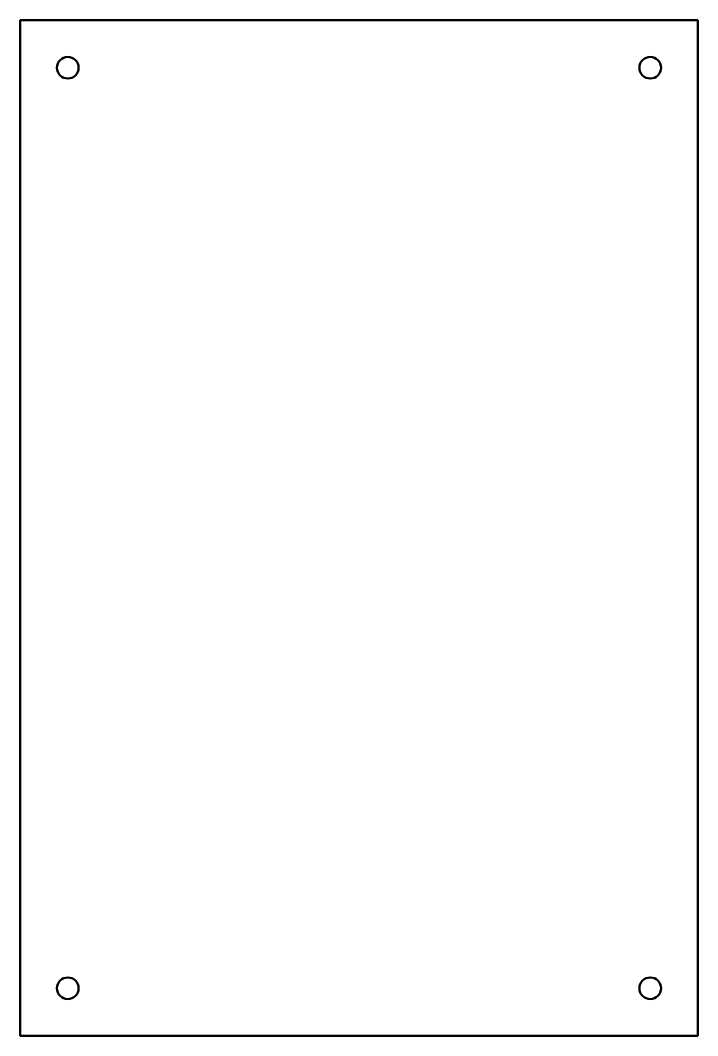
# Model space of a CAD drawing. Header units: millimetres. Extents: x 0 to 100, y 0 to 150.
import ezdxf

# ---------------------------------------------------------------- set-up
doc = ezdxf.new("R2010")
doc.units = ezdxf.units.MM
doc.layers.add('contour', color=178, linetype='Continuous', lineweight=50, true_color=0x000000)
doc.layers.add('cutout', color=178, linetype='Continuous', lineweight=50, true_color=0x000000)

msp = doc.modelspace()

# ---------------------------------------------------------------- linework, layer by layer
at = {"layer": 'contour'}
for p, q in [((0, 150), (100, 150)), ((0, 0), (0, 150)), ((100, 150), (100, 0)), ((100, 0), (0, 0))]:
    msp.add_line(p, q, dxfattribs=at)
at = {"layer": 'cutout'}
for centre in [(7, 143), (93, 143), (7, 7), (93, 7)]:
    msp.add_circle(centre, 1.6, dxfattribs=at)

doc.saveas('drawing.dxf')
